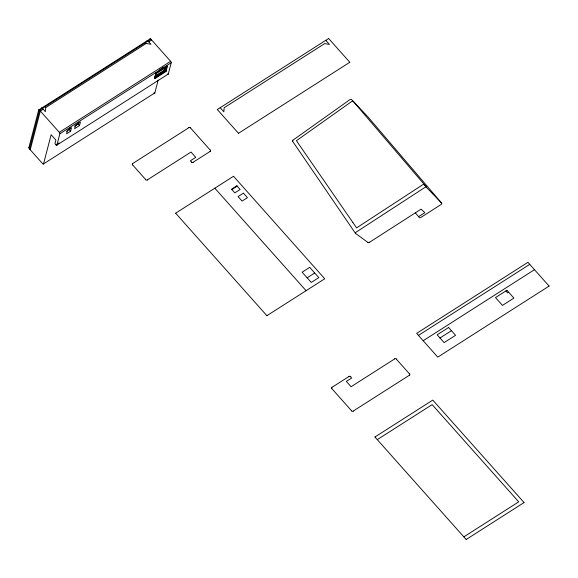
<?xml version="1.0" encoding="UTF-8"?>
<svg xmlns="http://www.w3.org/2000/svg" width="578" height="578" viewBox="0 0 578 578"><rect width="100%" height="100%" fill="white"/><g stroke="black" fill="none" stroke-linecap="round" stroke-linejoin="round"><path stroke-width="0.87" d="M44.983 106.764L45.713 107.58L45.366 111.662L42.447 108.382M28.922 147.52L38.704 109.979L150.02 38.95M39.586 110.203L59.303 132.34L170.618 61.311L150.909 39.174L39.586 110.203L29.5 148.936L42.642 163.697A1.293 0.542 57.5 0 0 43.603 164M30.229 149.753L40.316 111.027L43.177 109.199M66.484 131.322L69.158 129.617L69.309 129.017L69.757 129.515L70.169 127.926M70.595 131.235L71.528 127.659L67.518 130.216L66.586 133.793L70.595 131.235L69.158 129.617M74.562 126.163L78.059 123.93L78.435 122.5M79.504 125.549L80.436 121.972L75.537 125.101L74.605 128.677L79.504 125.549L78.059 123.93M154.572 78.203L155.894 73.139L167.028 66.037L167.367 66.419L166.052 71.484L154.918 78.594L154.572 78.203L165.705 71.101L167.028 66.037M154.918 78.594L156.241 73.529L167.367 66.419M159.456 70.863L159.766 69.671L163.776 67.12L163.466 68.305M59.072 142.925L56.037 144.854L54.946 143.626L55.878 140.049L51.131 134.717L43.523 163.921L154.846 92.885L158.17 80.111M165.265 67.373L164.304 71.065L164.846 71.679L166.038 67.106M164.52 70.921L164.809 69.83L162.917 67.691M171.196 62.727L168.249 74.049L56.926 145.078L59.874 133.756L171.196 62.727A1.293 0.542 57.5 0 0 170.64 61.246M292.923 140.179L350.087 99.51L351.388 99.308L367.89 116.821L441.809 203.333L441.231 204.424L420.943 217.393A2.637 2.233 14.6 0 1 420.076 217.776A0.795 0.672 14.6 0 1 419.317 217.545L415.336 212.841M369.58 242.24L421.116 209.128L424.83 212.668L418.458 216.743M45.713 107.58L146.241 43.437L150.966 44.275L148.047 41.002M148.777 41.818L151.638 39.99M75.342 125.787L78.305 123.894M154.94 76.123L164.809 69.83M155.077 76.751L164.925 70.465M155.395 76.744L165.156 70.487L166.052 71.484M132.767 163.487L188.869 127.687M217.321 109.531L328.644 38.502M147.368 179.881L191.007 152.043L195.747 157.368L190.408 160.778L191.499 162.006M193.124 162.259L210.045 151.465M238.49 133.308L349.813 62.28M175.676 213.181L233.49 176.29M231.829 189.562L237.175 186.152M307.135 277.801L314.707 272.968M266.935 315.66L324.742 278.777L233.526 176.268M332.054 387.296L348.975 376.502M418.436 335.392L529.751 264.363M394.731 358.873L351.092 386.718L346.345 381.393L351.691 377.983L350.593 376.748M423.183 340.724L534.498 269.688M508.705 292.266L507.672 292.923L505.909 290.944M439.988 337.986L451.432 330.681M353.223 411.074L409.332 375.274M549.1 286.088L437.777 357.117L416.637 333.376L527.931 262.311L549.071 286.052M374.963 436.99L432.778 400.099L524.065 502.564M377.311 439.62L432.149 404.629L518.719 501.849L463.874 536.839M466.222 539.469L524.029 502.585M367.897 242.42L355.615 233.483A0.809 0.686 14.6 0 1 355.419 233.288L292.54 141.177M441.722 203.218L426.485 187.388A0.816 0.694 14.6 0 0 425.697 187.106L425.639 187.12A2.753 2.334 14.6 0 0 424.779 187.51L355.969 232.277A2.269 1.922 14.6 0 0 355.369 232.833L355.419 233.288M328.672 38.538L349.784 62.243M325.811 40.359L329.431 44.427L324.706 43.581L224.177 107.732L223.831 111.807L220.211 107.746M217.35 109.567L238.461 133.272M148.235 40.879L148.965 41.695M145.512 42.613L146.241 43.437M155.894 73.139L156.241 73.529M190.494 127.94L210.204 150.078M396.349 359.126L409.491 373.887M214.821 188.197L306.08 290.683M132.608 164.875L145.75 179.635M175.64 213.203L266.892 315.689M331.895 388.683L351.605 410.821M374.927 437.011L466.179 539.498M42.259 108.498L42.989 109.321M352.862 222.487L296.427 140.714L351.735 101.453A1.828 1.546 14.6 0 1 352.479 101.114M352.941 222.595L356.597 227.898L422.532 184.866A2.724 2.305 14.6 0 1 423.392 184.476L423.457 184.476A0.824 0.701 14.6 0 1 424.245 184.758L426.607 187.214L353.295 101.453A0.889 0.751 14.6 0 0 352.479 101.099M147.087 40.691A1.293 0.542 57.5 0 1 148.062 40.937M41.486 108.072A1.293 0.542 57.5 0 1 42.461 108.317M154.918 92.971A1.293 0.542 57.5 0 1 154.066 92.856M56.998 145.165A1.293 0.542 57.5 0 1 56.023 144.919M168.321 74.136A1.293 0.542 57.5 0 1 167.425 73.97M59.317 132.283A1.293 0.542 57.5 0 1 59.953 133.843M149.948 38.863A1.293 0.542 57.5 0 1 150.923 39.109M38.625 109.892A1.293 0.542 57.5 0 1 39.607 110.145M29.485 148.994A1.293 0.542 57.5 0 1 28.849 147.433M394.651 358.786A1.293 1.098 14.6 0 1 396.443 359.068M348.902 376.415A1.293 1.098 14.6 0 1 350.687 376.69M331.801 388.741A1.293 1.098 14.6 0 1 331.974 387.209M353.303 411.16A1.293 1.098 14.6 0 1 351.511 410.879M409.585 373.829A1.293 1.098 14.6 0 1 409.405 375.36M147.441 179.968A1.293 1.098 14.6 0 1 145.656 179.693M193.196 162.346A1.293 1.098 14.6 0 1 191.412 162.071M210.298 150.02A1.293 1.098 14.6 0 1 210.117 151.552M188.796 127.601A1.293 1.098 14.6 0 1 190.581 127.875M132.514 164.932A1.293 1.098 14.6 0 1 132.687 163.401M369.501 242.182A1.712 1.452 14.6 0 1 367.854 242.608M292.389 141.191A1.091 0.925 14.6 0 1 292.952 140.23M236.85 185.784L231.503 189.194L234.791 192.886L240.137 189.476L236.85 185.784M243.417 193.168L238.078 196.571L242.095 201.086L247.435 197.676L243.417 193.168M309.7 267.347L302.128 272.18L311.253 282.425L318.825 277.599L309.7 267.347M448.607 327.509L437.163 334.806L444.121 342.617L455.558 335.319L448.607 327.509M506.942 290.286L495.498 297.583L502.455 305.394L513.9 298.096L506.942 290.286"/></g></svg>
